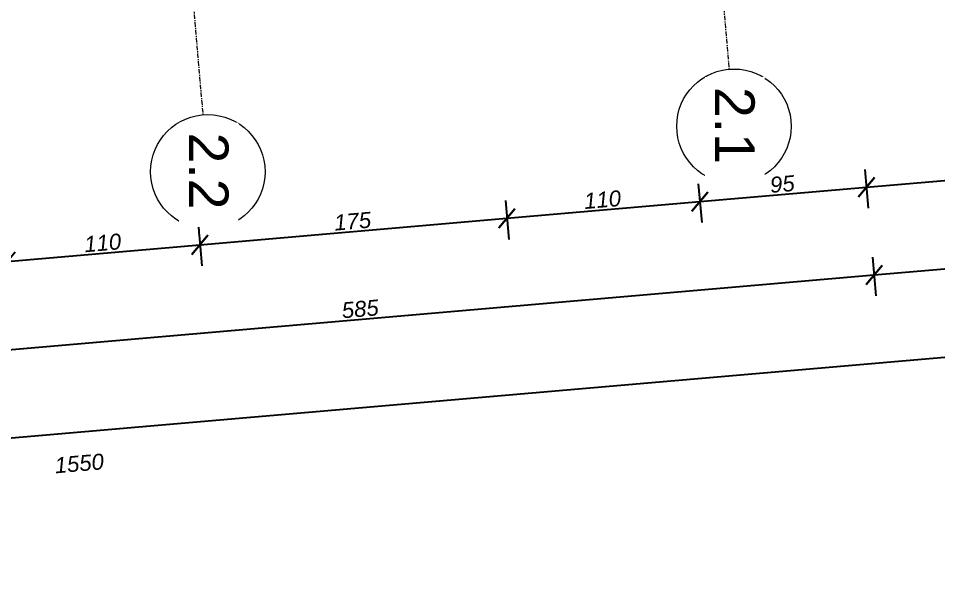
# Model space of a CAD drawing. Header units: millimetres. Extents: x -9331 to 290327, y -149899 to 15728.
# Drawn here: x 129789 to 130311, y -47830 to -47511 of the extents above; entities that cross this region are included whole.
import ezdxf

# ---------------------------------------------------------------- set-up
doc = ezdxf.new("R2010")
doc.units = ezdxf.units.MM
doc.header["$LTSCALE"] = 2
doc.linetypes.add('Grid Line', pattern=[2.2225, 1.27, -0.3175, 0.3175, -0.3175])
for name, color, linetype, lineweight in [('ENG-Grid', 11, 'Continuous', 9), ('ENG_Dim', 2, 'Continuous', 9), ('ENG_Grid', 11, 'Continuous', 9)]:
    doc.layers.add(name, color=color, linetype=linetype, lineweight=lineweight)
doc.styles.add('Arial_8', font='arial.ttf', dxfattribs={"height": 22.5})
doc.styles.add('Arial_I', font='ariali.ttf', dxfattribs={"height": 9})
doc.dimstyles.new('Achbert_-_2_5mm_Arial_1', dxfattribs={"dimscale": 30.48, "dimtxt": 12.753242, "dimasz": 0.328084, "dimexe": 0.393701, "dimexo": 0.0625, "dimgap": 0.04101, "dimtad": 1, "dimdec": 0, "dimzin": 0, "dimdsep": 46, "dimtxsty": 'Arial_I', "dimblk1": 'OBLIQUE', "dimblk2": 'OBLIQUE', "dimsah": 1, "dimcen": 0.09, "dimazin": 0, "dimtfac": 1, "dimtdec": 4, "dimtix": 1, "dimtmove": 2, "dimatfit": 3, "dimfxl": 0.393701, "dimfxlon": 1, "dimtvp": 1, "dimtolj": 1, "dimtzin": 0, "dimarcsym": 2})
doc.dimstyles.new('Achbert_-_2_5mm_Arial_2', dxfattribs={"dimscale": 30.48, "dimtxt": 12.753242, "dimasz": 0.328084, "dimexe": 0.393701, "dimexo": 0.0625, "dimgap": 0.04101, "dimtad": 1, "dimdec": 0, "dimzin": 0, "dimdsep": 46, "dimtxsty": 'Arial_I', "dimblk1": 'OBLIQUE', "dimblk2": 'OBLIQUE', "dimsah": 1, "dimcen": 0.09, "dimazin": 0, "dimtfac": 1, "dimtdec": 4, "dimtix": 1, "dimtmove": 0, "dimatfit": 3, "dimfxl": 0.393701, "dimfxlon": 1, "dimtvp": 1, "dimtolj": 1, "dimtzin": 0, "dimarcsym": 2})
doc.dimstyles.new('Achbert_-_2_5mm_Arial_3', dxfattribs={"dimscale": 30.48, "dimtxt": 12.753242, "dimasz": 0.328084, "dimexe": 0.393701, "dimexo": 0.0625, "dimgap": 0.04101, "dimtad": 1, "dimdec": 0, "dimzin": 0, "dimdsep": 46, "dimtxsty": 'Arial_I', "dimblk1": 'OBLIQUE', "dimblk2": 'OBLIQUE', "dimsah": 1, "dimcen": 0.09, "dimazin": 0, "dimtfac": 1, "dimtdec": 4, "dimtix": 1, "dimtmove": 0, "dimatfit": 3, "dimfxl": 0.393701, "dimfxlon": 1, "dimtvp": 1, "dimtolj": 1, "dimtzin": 0, "dimarcsym": 2})

# ---------------------------------------------------------------- blocks, each defined once
blk = doc.blocks.new('Grid - M_Grid Head - Circle-3648033-02')
at = {"layer": 'ENG-Grid'}
blk.add_circle((0, 0), 0.65, dxfattribs=at)
blk = doc.blocks.new('_Oblique')
at = {"color": 0, "linetype": 'ByBlock', "lineweight": -2}
blk.add_line((-0.5, -0.5), (0.5, 0.5), dxfattribs=at)
blk = doc.blocks.new('*D6967')
at = {"layer": 'DEFPOINTS', "color": 0, "transparency": 16777216}
for p in [(129890.66, -47627.98), (129781.07, -47637.46), (129891.69, -47639.93)]:
    blk.add_point(p, dxfattribs=at)
at = {"layer": 'ENG_Dim', "color": 0, "lineweight": -2, "transparency": 16777216}
for p, q in [((129890.82, -47629.88), (129892.73, -47651.89)), ((129781.23, -47639.36), (129783.14, -47661.37)), ((129782.1, -47649.42), (129891.69, -47639.93))]:
    blk.add_line(p, q, dxfattribs=at)
at = {"layer": 'ENG_Dim', "color": 0, "lineweight": -2, "transparency": 16777216, "xscale": 9.999999999999998, "yscale": 9.999999999999998, "zscale": 9.999999999999998}
for p, rotation in [((129891.69, -47639.93), 4.944926326246272), ((129782.1, -47649.42), 184.9449263262463)]:
    blk.add_blockref('_Oblique', p, dxfattribs=dict(at, rotation=rotation))
at = {"layer": 'ENG_Dim', "color": 0, "transparency": 16777216, "insert": (129836.39, -47638.85), "char_height": 9, "width": 34.6103, "attachment_point": 5, "rotation": 4.9449, "style": 'Arial_I'}
blk.add_mtext('\\A1;110', dxfattribs=at)
blk = doc.blocks.new('*D6968')
at = {"layer": 'DEFPOINTS', "color": 0, "transparency": 16777216}
for p in [(130065.01, -47612.89), (130066.04, -47624.85), (129890.66, -47627.98)]:
    blk.add_point(p, dxfattribs=at)
at = {"layer": 'ENG_Dim', "color": 0, "lineweight": -2, "transparency": 16777216}
for p, q in [((130065.17, -47614.79), (130067.08, -47636.81)), ((129891.69, -47639.93), (130066.04, -47624.85)), ((129890.82, -47629.88), (129892.73, -47651.89))]:
    blk.add_line(p, q, dxfattribs=at)
at = {"layer": 'ENG_Dim', "color": 0, "lineweight": -2, "transparency": 16777216, "xscale": 9.999999999999998, "yscale": 9.999999999999998, "zscale": 9.999999999999998}
for p, rotation in [((130066.04, -47624.85), 4.944926326246272), ((129891.69, -47639.93), 184.9449263262463)]:
    blk.add_blockref('_Oblique', p, dxfattribs=dict(at, rotation=rotation))
at = {"layer": 'ENG_Dim', "color": 0, "transparency": 16777216, "insert": (129978.36, -47626.57), "char_height": 9, "width": 34.6103, "attachment_point": 5, "rotation": 4.9449, "style": 'Arial_I'}
blk.add_mtext('\\A1;175', dxfattribs=at)
blk = doc.blocks.new('*D6969')
at = {"layer": 'DEFPOINTS', "color": 0, "transparency": 16777216}
for p in [(130174.6, -47603.41), (130065.01, -47612.89), (130175.63, -47615.37)]:
    blk.add_point(p, dxfattribs=at)
at = {"layer": 'ENG_Dim', "color": 0, "lineweight": -2, "transparency": 16777216}
for p, q in [((130174.76, -47605.31), (130176.67, -47627.32)), ((130065.17, -47614.79), (130067.08, -47636.81)), ((130066.04, -47624.85), (130175.63, -47615.37))]:
    blk.add_line(p, q, dxfattribs=at)
at = {"layer": 'ENG_Dim', "color": 0, "lineweight": -2, "transparency": 16777216, "xscale": 9.999999999999998, "yscale": 9.999999999999998, "zscale": 9.999999999999998}
for p, rotation in [((130175.63, -47615.37), 4.944926326246272), ((130066.04, -47624.85), 184.9449263262463)]:
    blk.add_blockref('_Oblique', p, dxfattribs=dict(at, rotation=rotation))
at = {"layer": 'ENG_Dim', "color": 0, "transparency": 16777216, "insert": (130120.33, -47614.29), "char_height": 9, "width": 34.6103, "attachment_point": 5, "rotation": 4.9449, "style": 'Arial_I'}
blk.add_mtext('\\A1;110', dxfattribs=at)
blk = doc.blocks.new('*D6970')
at = {"layer": 'DEFPOINTS', "color": 0, "transparency": 16777216}
for p in [(130269.24, -47595.22), (130174.6, -47603.41), (130270.28, -47607.18)]:
    blk.add_point(p, dxfattribs=at)
at = {"layer": 'ENG_Dim', "color": 0, "lineweight": -2, "transparency": 16777216}
for p, q in [((130269.41, -47597.12), (130271.31, -47619.13)), ((130174.76, -47605.31), (130176.67, -47627.32)), ((130175.63, -47615.37), (130270.28, -47607.18))]:
    blk.add_line(p, q, dxfattribs=at)
at = {"layer": 'ENG_Dim', "color": 0, "lineweight": -2, "transparency": 16777216, "xscale": 9.999999999999998, "yscale": 9.999999999999998, "zscale": 9.999999999999998}
for p, rotation in [((130270.28, -47607.18), 4.944926326246272), ((130175.63, -47615.37), 184.9449263262463)]:
    blk.add_blockref('_Oblique', p, dxfattribs=dict(at, rotation=rotation))
at = {"layer": 'ENG_Dim', "color": 0, "transparency": 16777216, "insert": (130222.45, -47605.45), "char_height": 9, "width": 23.0736, "attachment_point": 5, "rotation": 4.9449, "style": 'Arial_I'}
blk.add_mtext('\\A1;95', dxfattribs=at)
blk = doc.blocks.new('*D6971')
at = {"layer": 'DEFPOINTS', "color": 0, "transparency": 16777216}
for p in [(130423.67, -47581.86), (130424.71, -47593.82), (130269.24, -47595.22)]:
    blk.add_point(p, dxfattribs=at)
at = {"layer": 'ENG_Dim', "color": 0, "lineweight": -2, "transparency": 16777216}
for p, q in [((130423.84, -47583.76), (130425.74, -47605.77)), ((130270.28, -47607.18), (130424.71, -47593.82)), ((130269.41, -47597.12), (130271.31, -47619.13))]:
    blk.add_line(p, q, dxfattribs=at)
at = {"layer": 'ENG_Dim', "color": 0, "lineweight": -2, "transparency": 16777216, "xscale": 9.999999999999998, "yscale": 9.999999999999998, "zscale": 9.999999999999998}
for p, rotation in [((130424.71, -47593.82), 4.944926326246272), ((130270.28, -47607.18), 184.9449263262463)]:
    blk.add_blockref('_Oblique', p, dxfattribs=dict(at, rotation=rotation))
at = {"layer": 'ENG_Dim', "color": 0, "transparency": 16777216, "insert": (130346.99, -47594.68), "char_height": 9, "width": 34.6103, "attachment_point": 5, "rotation": 4.9449, "style": 'Arial_I'}
blk.add_mtext('\\A1;155', dxfattribs=at)
blk = doc.blocks.new('*D6975')
at = {"layer": 'DEFPOINTS', "color": 0, "transparency": 16777216}
for p in [(130273.55, -47645.04), (130274.59, -47656.99), (129690.73, -47695.46)]:
    blk.add_point(p, dxfattribs=at)
at = {"layer": 'ENG_Dim', "color": 0, "lineweight": -2, "transparency": 16777216}
for p, q in [((130273.72, -47646.94), (130275.62, -47668.95)), ((129691.77, -47707.42), (130274.59, -47656.99)), ((129690.9, -47697.36), (129692.8, -47719.37))]:
    blk.add_line(p, q, dxfattribs=at)
at = {"layer": 'ENG_Dim', "color": 0, "lineweight": -2, "transparency": 16777216, "xscale": 9.999999999999998, "yscale": 9.999999999999998, "zscale": 9.999999999999998}
for p, rotation in [((130274.59, -47656.99), 4.944926326246272), ((129691.77, -47707.42), 184.9449263262463)]:
    blk.add_blockref('_Oblique', p, dxfattribs=dict(at, rotation=rotation))
at = {"layer": 'ENG_Dim', "color": 0, "transparency": 16777216, "insert": (129982.67, -47676.38), "char_height": 9, "width": 34.6103, "attachment_point": 5, "rotation": 4.9449, "style": 'Arial_I'}
blk.add_mtext('\\A1;585', dxfattribs=at)
blk = doc.blocks.new('*D6976')
at = {"layer": 'DEFPOINTS', "color": 0, "transparency": 16777216}
for p in [(130537.33, -47622.22), (130538.37, -47634.17), (130273.55, -47645.04)]:
    blk.add_point(p, dxfattribs=at)
at = {"layer": 'ENG_Dim', "color": 0, "lineweight": -2, "transparency": 16777216}
for p, q in [((130537.5, -47624.11), (130539.4, -47646.13)), ((130274.59, -47656.99), (130538.37, -47634.17)), ((130273.72, -47646.94), (130275.62, -47668.95))]:
    blk.add_line(p, q, dxfattribs=at)
at = {"layer": 'ENG_Dim', "color": 0, "lineweight": -2, "transparency": 16777216, "xscale": 9.999999999999998, "yscale": 9.999999999999998, "zscale": 9.999999999999998}
for p, rotation in [((130538.37, -47634.17), 4.944926326246272), ((130274.59, -47656.99), 184.9449263262463)]:
    blk.add_blockref('_Oblique', p, dxfattribs=dict(at, rotation=rotation))
at = {"layer": 'ENG_Dim', "color": 0, "transparency": 16777216, "insert": (130405.97, -47639.76), "char_height": 9, "width": 34.6103, "attachment_point": 5, "rotation": 4.9449, "style": 'Arial_I'}
blk.add_mtext('\\A1;265', dxfattribs=at)
blk = doc.blocks.new('*D6977')
at = {"layer": 'DEFPOINTS', "color": 0, "transparency": 16777216}
for p in [(130541.64, -47672.03), (130542.68, -47683.99), (128997.65, -47805.62)]:
    blk.add_point(p, dxfattribs=at)
at = {"layer": 'ENG_Dim', "color": 0, "lineweight": -2, "transparency": 16777216}
for p, q in [((130541.81, -47673.93), (130543.71, -47695.94)), ((128998.68, -47817.57), (130542.68, -47683.99)), ((128997.81, -47807.51), (128999.72, -47829.53))]:
    blk.add_line(p, q, dxfattribs=at)
at = {"layer": 'ENG_Dim', "color": 0, "lineweight": -2, "transparency": 16777216, "xscale": 9.999999999999998, "yscale": 9.999999999999998, "zscale": 9.999999999999998}
for p, rotation in [((130542.68, -47683.99), 4.944926326246272), ((128998.68, -47817.57), 184.9449263262463)]:
    blk.add_blockref('_Oblique', p, dxfattribs=dict(at, rotation=rotation))
at = {"layer": 'ENG_Dim', "color": 0, "transparency": 16777216, "insert": (129808.75, -47760.79), "char_height": 9, "width": 46.1471, "attachment_point": 1, "rotation": 4.9449, "line_spacing_factor": 0.941778, "style": 'Arial_I'}
blk.add_mtext('\\A1;1550', dxfattribs=at)

msp = doc.modelspace()

# ---------------------------------------------------------------- linework, layer by layer
at = {"layer": 'ENG_Grid', "linetype": 'Grid Line'}
for p, q in [((129897.62, -44135.34), (130192.21, -47540.18)), ((129598.74, -44161.2), (129893.33, -47566.04))]:
    msp.add_line(p, q, dxfattribs=at)

# ---------------------------------------------------------------- block references
at = {"layer": 'ENG-Grid', "xscale": 49.99999999999997, "yscale": 49.99999999999997, "zscale": 49.99999999999997, "rotation": 184.9449263262382}
for p in [(130195.01, -47572.56), (129896.13, -47598.42)]:
    msp.add_blockref('Grid - M_Grid Head - Circle-3648033-02', p, dxfattribs=at)

# ---------------------------------------------------------------- dimensions: what is measured, and where the dimension line sits
at = {"layer": 'ENG_Dim'}
for base, p1, p2, override, picture, middle in [((130424.71, -47593.82), (130269.24, -47595.22), (130423.67, -47581.86), {"dimpost": '<>', "dimfxl": 155.004353}, '*D6971', (130346.99, -47594.68)), ((130538.37, -47634.17), (130273.55, -47645.04), (130537.33, -47622.22), {"dimpost": '<>', "dimfxl": 264.764353}, '*D6976', (130405.97, -47639.76)), ((130274.59, -47656.99), (129690.73, -47695.46), (130273.55, -47645.04), {"dimpost": '<>', "dimfxl": 585}, '*D6975', (129982.67, -47676.38))]:
    dim = msp.add_linear_dim(base=base, p1=p1, p2=p2, angle=4.9449, dimstyle='Achbert_-_2_5mm_Arial_3', override=override, dxfattribs=at)
    dim.commit()
    dim.dimension.update_dxf_attribs({"geometry": picture, "text_midpoint": middle})
dim = msp.add_linear_dim(base=(130542.68, -47683.99), p1=(128997.65, -47805.62), p2=(130541.64, -47672.03), angle=4.9449, dimstyle='Achbert_-_2_5mm_Arial_1', override={"dimpost": '<>', "dimfxl": 1549.764353}, dxfattribs=at)
dim.commit()
dim.dimension.update_dxf_attribs({"geometry": '*D6977', "text_midpoint": (129832.26, -47764.78), "dimtype": 160, "text_rotation": 4.9449})

# ---------------------------------------------------------------- next in the draw order: texts
at = {"layer": 'ENG-Grid', "char_height": 22.5, "width": 53.3122, "attachment_point": 1, "rotation": 270, "style": 'Arial_8', "bg_fill": 3, "box_fill_scale": 1.25, "bg_fill_color": 256, "bg_fill_true_color": 13158600, "bg_fill_transparency": 0}
for s, insert in [('2.1', (130206.76, -47550.28)), ('2.2', (129907.88, -47576.14))]:
    msp.add_mtext(s, dxfattribs=dict(at, insert=insert))

# ---------------------------------------------------------------- next in the draw order: dimensions: what is measured, and where the dimension line sits
at = {"layer": 'ENG_Dim'}
for base, p1, p2, dimstyle, override, picture, middle in [((130270.28, -47607.18), (130174.6, -47603.41), (130269.24, -47595.22), 'Achbert_-_2_5mm_Arial_3', {"dimpost": '<>', "dimfxl": 95}, '*D6970', (130222.45, -47605.45)), ((130175.63, -47615.37), (130065.01, -47612.89), (130174.6, -47603.41), 'Achbert_-_2_5mm_Arial_3', {"dimpost": '<>', "dimfxl": 110}, '*D6969', (130120.33, -47614.29)), ((130066.04, -47624.85), (129890.66, -47627.98), (130065.01, -47612.89), 'Achbert_-_2_5mm_Arial_3', {"dimpost": '<>', "dimfxl": 175}, '*D6968', (129978.36, -47626.57)), ((129891.69, -47639.93), (129781.07, -47637.46), (129890.66, -47627.98), 'Achbert_-_2_5mm_Arial_2', {"dimpost": '<>', "dimfxl": 110}, '*D6967', (129836.39, -47638.85))]:
    dim = msp.add_linear_dim(base=base, p1=p1, p2=p2, angle=4.9449, dimstyle=dimstyle, override=override, dxfattribs=at)
    dim.commit()
    dim.dimension.update_dxf_attribs({"geometry": picture, "text_midpoint": middle})

doc.saveas('drawing.dxf')
